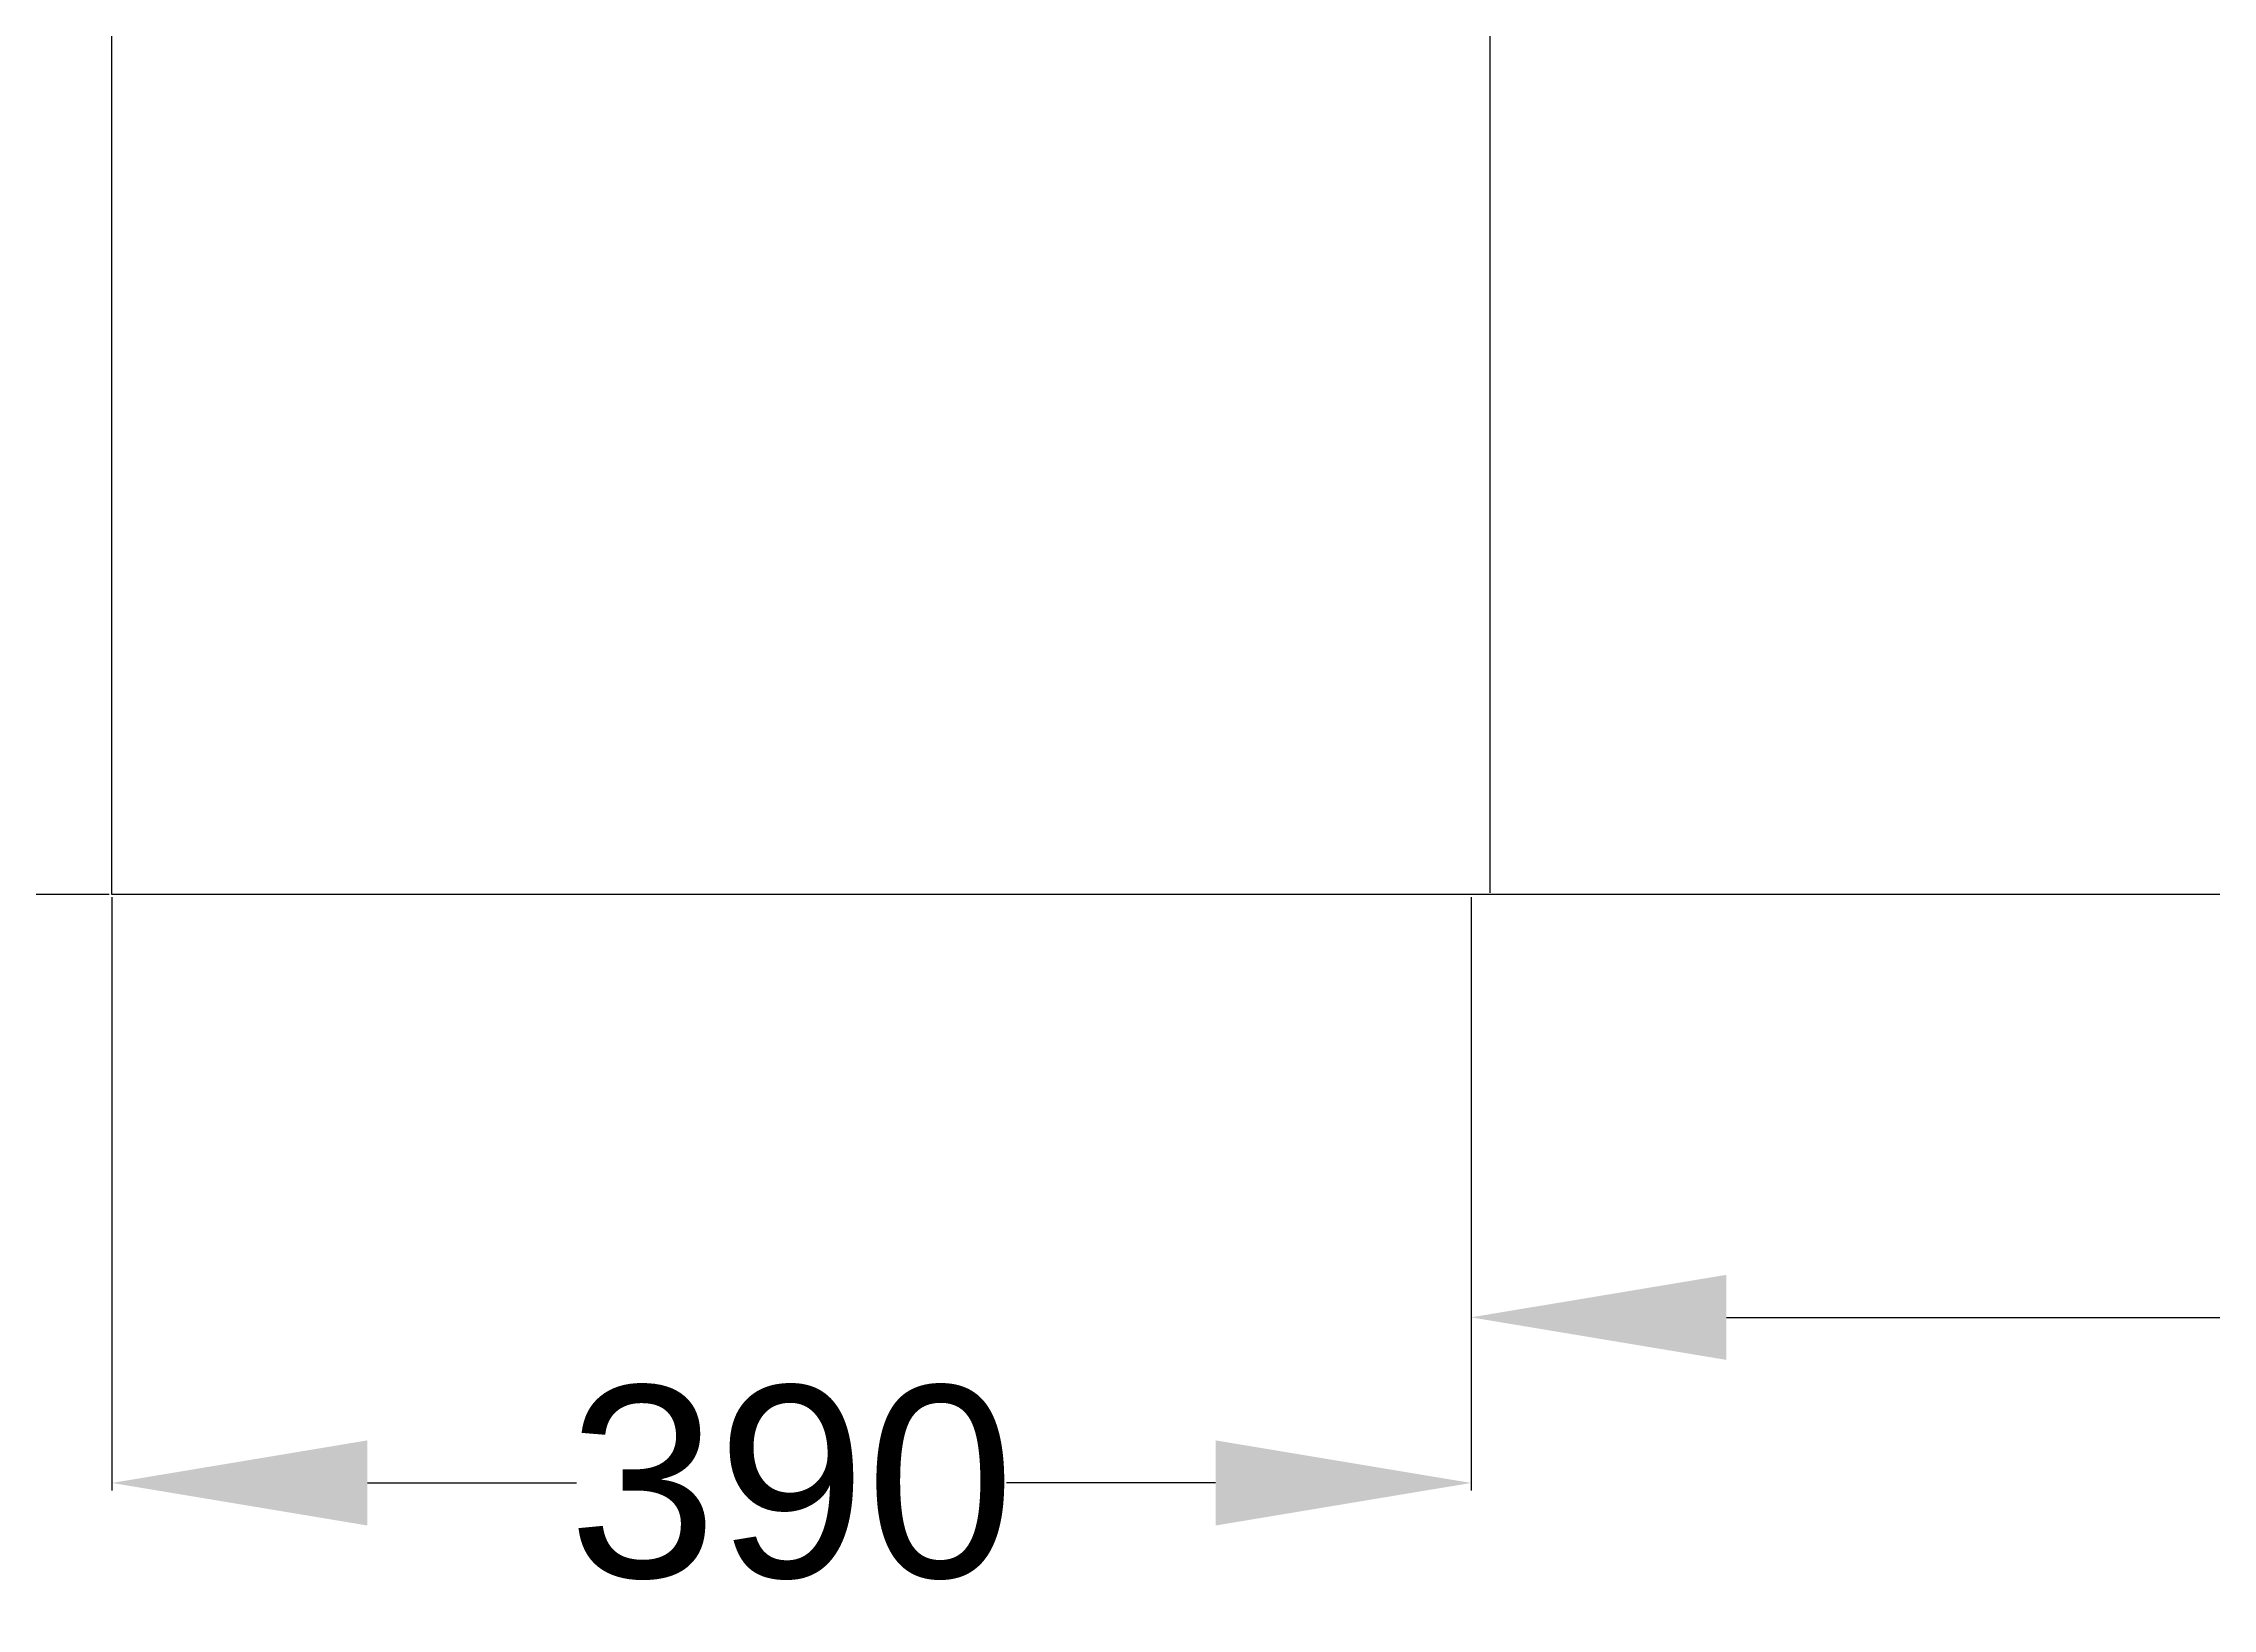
# Model space of a CAD drawing. Header units: inches. Extents: x 4060 to 5459, y 2 to 1025.
# Drawn here: x 4118.9 to 4169.9, y 846.3 to 883.1 of the extents above; entities that cross this region are included whole.
import ezdxf

# ---------------------------------------------------------------- set-up
doc = ezdxf.new("R2010")
doc.units = ezdxf.units.IN
doc.header["$MEASUREMENT"] = 0
doc.layers.add('DIMENSIONS', color=7, linetype='Continuous')
doc.styles.get("Standard").update_dxf_attribs({"font": 'arial.ttf', "height": 4.5})
doc.dimstyles.get("Standard").update_dxf_attribs({"dimtxt": 0.18, "dimasz": 6, "dimexe": 0.18, "dimexo": 0.0625, "dimgap": 0.09, "dimtad": 0, "dimtih": 1, "dimtoh": 1, "dimdec": 4, "dimzin": 0, "dimdsep": 46, "dimtxsty": 'Standard', "dimcen": 0.09, "dimadec": 0, "dimazin": 0, "dimtfac": 1, "dimtdec": 4, "dimtofl": 0, "dimtmove": 0, "dimatfit": 3, "dimfxl": 1, "dimtolj": 1, "dimtzin": 0, "dimarcsym": 0})

# ---------------------------------------------------------------- blocks, each defined once
blk = doc.blocks.new('*D6')
at = {"layer": 'Defpoints', "color": 0, "transparency": 16777216}
for p in [(4120.546, 990.202), (4097.013, 863.12), (4120.546, 863.12)]:
    blk.add_point(p, dxfattribs=at)
at = {"layer": 'DIMENSIONS', "color": 0, "lineweight": -2, "transparency": 16777216}
for p, q in [((4120.483, 990.202), (4096.833, 990.202)), ((4097.013, 984.202), (4097.013, 929.049)), ((4097.013, 869.12), (4097.013, 924.274)), ((4120.483, 863.12), (4096.833, 863.12))]:
    blk.add_line(p, q, dxfattribs=at)
at = {"layer": 'DIMENSIONS', "color": 0, "transparency": 16777216}
for points in [[(4096.013, 984.202), (4098.013, 984.202), (4097.013, 990.202)], [(4096.013, 869.12), (4098.013, 869.12), (4097.013, 863.12)]]:
    blk.add_solid(points, dxfattribs=at)
at = {"layer": 'DIMENSIONS', "color": 0, "transparency": 16777216, "insert": (4097.013, 926.661), "char_height": 4.5, "attachment_point": 5}
blk.add_mtext('\\A1;1625', dxfattribs=at)
blk = doc.blocks.new('*D7')
at = {"layer": 'Defpoints', "color": 0, "transparency": 16777216}
for p in [(4120.546, 863.12), (4152.474, 863.12), (4152.474, 849.289)]:
    blk.add_point(p, dxfattribs=at)
at = {"layer": 'DIMENSIONS', "color": 0, "lineweight": -2, "transparency": 16777216}
for p, q in [((4120.546, 863.058), (4120.546, 849.109)), ((4152.474, 863.058), (4152.474, 849.109)), ((4126.546, 849.289), (4131.458, 849.289)), ((4146.474, 849.289), (4141.562, 849.289))]:
    blk.add_line(p, q, dxfattribs=at)
at = {"layer": 'DIMENSIONS', "color": 0, "transparency": 16777216}
for points in [[(4126.546, 850.289), (4126.546, 848.289), (4120.546, 849.289)], [(4146.474, 850.289), (4146.474, 848.289), (4152.474, 849.289)]]:
    blk.add_solid(points, dxfattribs=at)
at = {"layer": 'DIMENSIONS', "color": 0, "transparency": 16777216, "insert": (4136.51, 849.289), "char_height": 4.5, "attachment_point": 5}
blk.add_mtext('\\A1;390', dxfattribs=at)
blk = doc.blocks.new('*D20')
at = {"layer": 'Defpoints', "color": 0, "transparency": 16777216}
for p in [(4152.474, 863.058), (5266.616, 863.12), (5266.616, 853.181)]:
    blk.add_point(p, dxfattribs=at)
at = {"layer": 'DIMENSIONS', "color": 0, "lineweight": -2, "transparency": 16777216}
for p, q in [((4152.474, 862.995), (4152.474, 853.001)), ((5266.616, 863.058), (5266.616, 853.001)), ((4158.474, 853.181), (4709.501, 853.181)), ((5260.616, 853.181), (4726.177, 853.181))]:
    blk.add_line(p, q, dxfattribs=at)
at = {"layer": 'DIMENSIONS', "color": 0, "transparency": 16777216}
for points in [[(4158.474, 854.181), (4158.474, 852.181), (4152.474, 853.181)], [(5260.616, 854.181), (5260.616, 852.181), (5266.616, 853.181)]]:
    blk.add_solid(points, dxfattribs=at)
at = {"layer": 'DIMENSIONS', "color": 0, "transparency": 16777216, "insert": (4717.839, 853.181), "char_height": 4.5, "attachment_point": 5}
blk.add_mtext('\\A1;17160', dxfattribs=at)

msp = doc.modelspace()

# ---------------------------------------------------------------- linework, layer by layer
at = {"color": 0}
msp.add_lwpolyline([(4120.54587, 990.20196), (5297.51461, 990.20196), (5297.51461, 863.12048), (4120.54587, 863.12048)], close=True, dxfattribs=at)
at = {"layer": 'DIMENSIONS', "color": 0}
msp.add_lwpolyline([(4152.91851, 998.48851), (4152.91851, 863.15445)], dxfattribs=at)

# ---------------------------------------------------------------- dimensions: what is measured, and where the dimension line sits
dim = msp.add_linear_dim(base=(4097.01324, 863.12048), p1=(4120.54587, 990.20196), p2=(4120.54587, 863.12048), angle=90, text='1625', dimstyle='Standard', dxfattribs=at)
dim.commit()
dim.dimension.update_dxf_attribs({"geometry": '*D6', "text_midpoint": (4097.01324, 926.66122)})
dim = msp.add_linear_dim(base=(4152.47435, 849.28869), p1=(4120.54587, 863.12048), p2=(4152.47435, 863.12048), text='390', dimstyle='Standard', dxfattribs=at)
dim.commit()
dim.dimension.update_dxf_attribs({"geometry": '*D7', "text_midpoint": (4136.51011, 849.28869)})
dim = msp.add_linear_dim(base=(5266.61565, 853.18069), p1=(4152.47435, 863.05798), p2=(5266.61565, 863.12048), text='17160', dimstyle='Standard', dxfattribs=at)
dim.commit()
dim.dimension.update_dxf_attribs({"geometry": '*D20', "text_midpoint": (4717.83917, 853.18069), "dimtype": 160})

doc.saveas('drawing.dxf')
